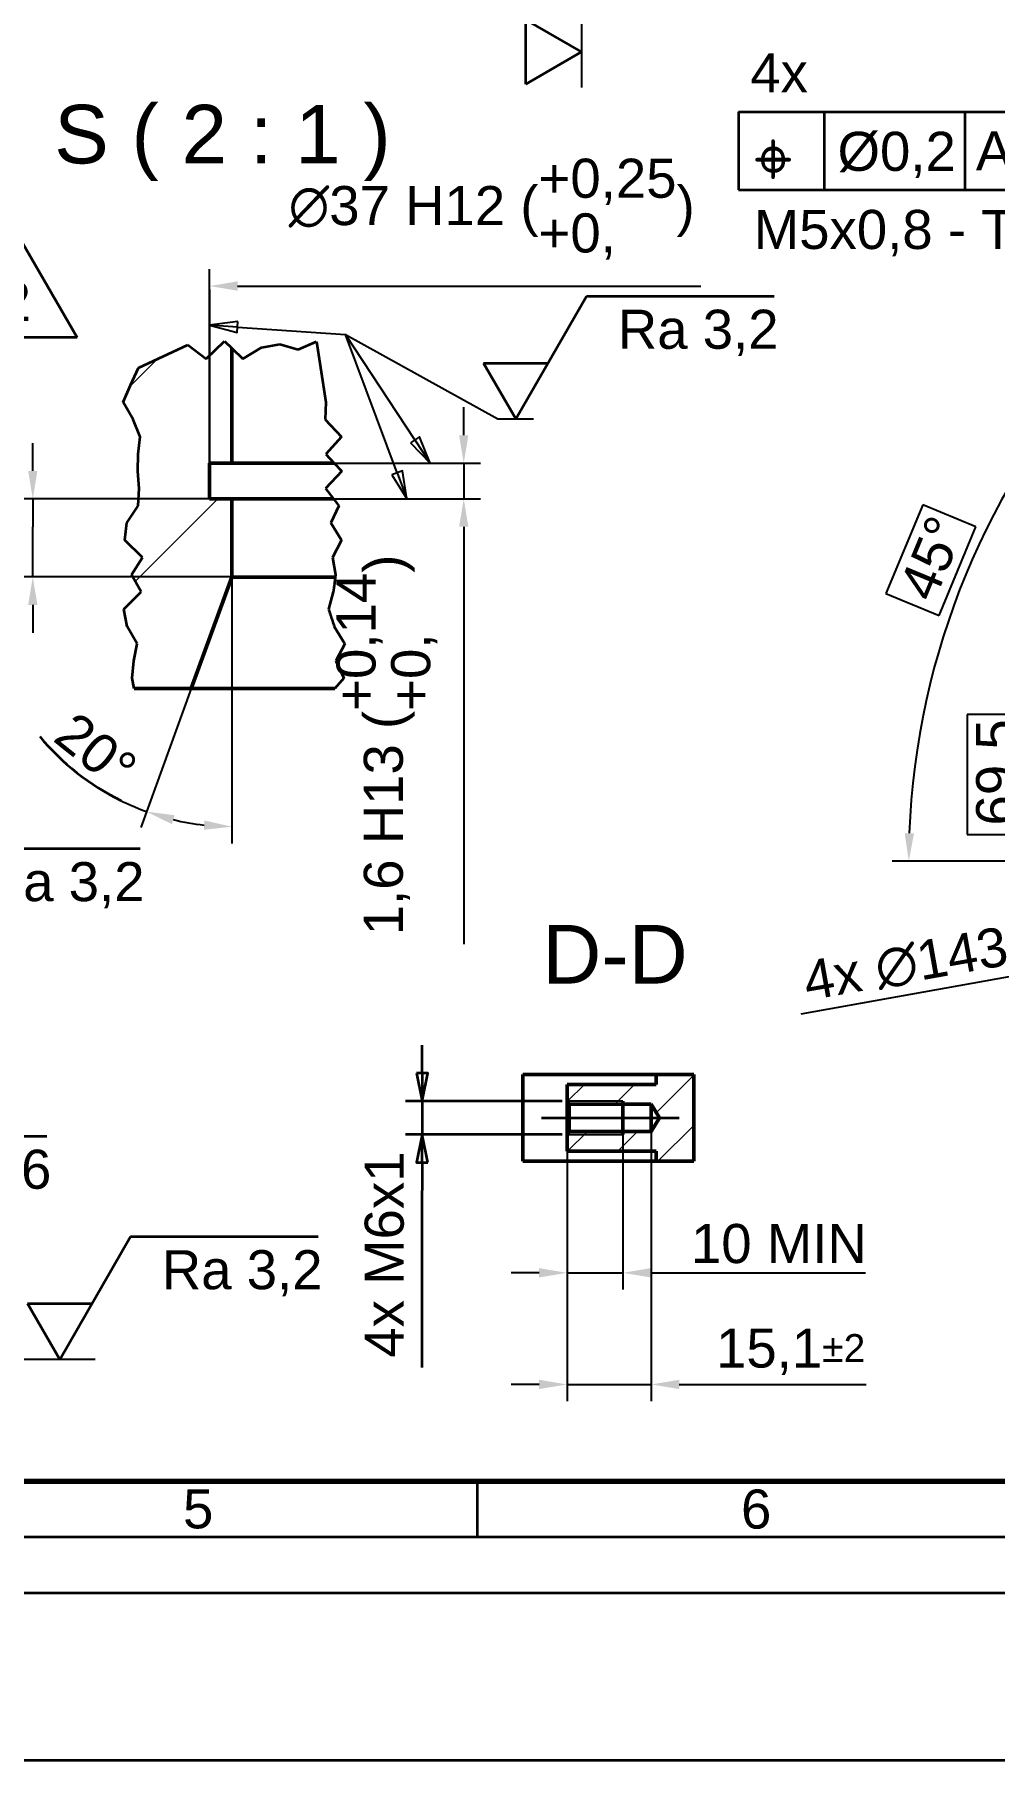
# Model space of a CAD drawing. Header units: millimetres. Extents: x -158 to 1219, y -30 to 870.
# Drawn here: x 414.7 to 586.7, y -30 to 279.3 of the extents above; entities that cross this region are included whole.
import ezdxf

# ---------------------------------------------------------------- set-up
doc = ezdxf.new("R2010")
doc.units = ezdxf.units.MM
doc.header["$LTSCALE"] = 2
for name, color, linetype, lineweight in [('Bemaßungen(DIN)', 7, 'Continuous', 35), ('Bruchlinien(DIN)', 7, 'Continuous', 35), ('Gewinde(DIN)', 7, 'Continuous', 25), ('Mittellinie(DIN)', 7, 'Continuous', 35), ('Rahmen_Feldeinteilung', 7, 'Continuous', 35), ('Rahmen_Formatbeschneidung', 7, 'Continuous', 35), ('Rahmen_Unbeschnitten', 7, 'Continuous', 35), ('Rahmen_Zeichnungsflächenbegrenzung', 7, 'Continuous', 70), ('Sichtbare Kanten(DIN)', 7, 'Continuous', 50), ('Sichtbare tangentiale Kanten(DIN)', 7, 'Continuous', 50), ('Symbole(DIN)', 7, 'Continuous', 35)]:
    doc.layers.add(name, color=color, linetype=linetype, lineweight=lineweight)
doc.layers.add('Schraffur', color=179, linetype='Continuous', lineweight=9, true_color=0x1e1e47)
doc.styles.add('Aktuell-BSI', font='arial.ttf')
doc.styles.add('HOBText5', font='arial.ttf')
doc.styles.add('Rahmen_Text_Feldbez', font='arial.ttf')
doc.styles.add('Textstil13', font='')
doc.styles.get('Textstil13').set_extended_font_data('AIGDT')
doc.dimstyles.new('Bemaßung', dxfattribs={"dimscale": 2, "dimtxt": 3.5, "dimasz": 2.5, "dimexe": 1.5, "dimexo": 0, "dimgap": 0.8, "dimtad": 1, "dimdec": 8, "dimrnd": 1e-08, "dimtxsty": 'Aktuell-BSI', "dimcen": 0.09, "dimdle": 10, "dimclrd": 7, "dimclre": 7, "dimclrt": 7, "dimadec": 6, "dimazin": 2, "dimtfac": 0.714286, "dimtdec": 8, "dimtmove": 0, "dimatfit": 3, "dimfxl": 1, "dimtolj": 1, "dimlwd": 25, "dimlwe": 25, "dimarcsym": 0})

# ---------------------------------------------------------------- blocks, each defined once
blk = doc.blocks.new('Ränder A2 quer')
at = {"layer": 'Rahmen_Feldeinteilung'}
for p, q in [((247, 10), (247, 5)), ((589, 5), (15, 5))]:
    blk.add_line(p, q, dxfattribs=at)
at = {"layer": 'Rahmen_Formatbeschneidung'}
blk.add_line((594, 0), (0, 0), dxfattribs=at)
at = {"layer": 'Rahmen_Unbeschnitten'}
blk.add_line((609.5, -15), (-15.5, -15), dxfattribs=at)
at = {"layer": 'Rahmen_Zeichnungsflächenbegrenzung'}
blk.add_line((584, 10), (20, 10), dxfattribs=at)
at = {"layer": 'Rahmen_Feldeinteilung', "color": 7, "char_height": 3.5, "attachment_point": 5, "style": 'Rahmen_Text_Feldbez'}
for s, insert in [('5', (222, 7.52)), ('6', (272, 7.5))]:
    blk.add_mtext(s, dxfattribs=dict(at, insert=insert))
at = {"layer": 'Rahmen_Feldeinteilung', "color": 7, "style": 'Rahmen_Text_Feldbez'}
blk.add_attdef('Blattgröße_001', (569.14, 5.74), '', height=3.5, dxfattribs=at)
blk = doc.blocks.new('*D85')
at = {"layer": 'Bemaßungen(DIN)', "color": 7, "linetype": 'Continuous', "lineweight": 25, "transparency": 16777216}
for p, q in [((732.86, 165.89), (592.02, 165.89)), ((595.02, 160.89), (595.02, 101.39)), ((593.42, 157.41), (581.81, 157.41)), ((581.81, 157.41), (581.81, 135.93)), ((593.42, 135.93), (593.42, 157.41)), ((581.81, 135.93), (593.42, 135.93)), ((732.86, 96.39), (592.02, 96.39))]:
    blk.add_line(p, q, dxfattribs=at)
at = {"layer": 'Bemaßungen(DIN)', "color": 7, "linetype": 'Continuous', "transparency": 16777216}
for points in [[(594.19, 160.89), (595.86, 160.89), (595.02, 165.89)], [(594.19, 101.39), (595.86, 101.39), (595.02, 96.39)]]:
    blk.add_solid(points, dxfattribs=at)
at = {"layer": 'Defpoints', "color": 0, "linetype": 'Continuous', "transparency": 16777216}
for p in [(732.86, 165.89), (595.02, 96.39), (732.86, 96.39)]:
    blk.add_point(p, dxfattribs=at)
at = {"layer": 'Bemaßungen(DIN)', "color": 7, "linetype": 'Continuous', "lineweight": 25, "transparency": 16777216, "insert": (583.41, 137.53), "char_height": 7, "attachment_point": 1, "rotation": 90, "style": 'Aktuell-BSI'}
blk.add_mtext('\\A1;69,5', dxfattribs=at)
blk = doc.blocks.new('Oberflächensymbol10')
at = {"layer": 'Symbole(DIN)', "color": 7, "linetype": 'Continuous', "lineweight": 25}
blk.add_line((256.37, 134.9), (256.37, 162.53), dxfattribs=at)
at = {"layer": 'Symbole(DIN)'}
for p, q in [((245.36, 144.43), (245.36, 161.23)), ((256.36, 138.08), (245.36, 144.43)), ((251.36, 135.19), (251.36, 140.96)), ((251.36, 135.19), (256.36, 138.08))]:
    blk.add_line(p, q, dxfattribs=at)
at = {"layer": 'Symbole(DIN)', "insert": (250.73, 147.23), "char_height": 3.5, "attachment_point": 7, "rotation": 90, "style": 'Aktuell-BSI'}
blk.add_mtext('Ra 3,2', dxfattribs=at)
blk = doc.blocks.new('*D139')
at = {"layer": 'Bemaßungen(DIN)', "color": 7, "linetype": 'Continuous', "lineweight": 25, "transparency": 16777216}
for p, q in [((510.1, 88.3), (510.1, 54.38)), ((520.1, 82.15), (520.1, 54.38)), ((505.1, 57.38), (500.1, 57.38)), ((510.1, 57.38), (520.1, 57.38)), ((525.1, 57.38), (563.57, 57.38))]:
    blk.add_line(p, q, dxfattribs=at)
at = {"layer": 'Bemaßungen(DIN)', "color": 7, "linetype": 'Continuous', "transparency": 16777216}
for points in [[(505.1, 58.22), (505.1, 56.55), (510.1, 57.38)], [(525.1, 58.22), (525.1, 56.55), (520.1, 57.38)]]:
    blk.add_solid(points, dxfattribs=at)
at = {"layer": 'Defpoints', "color": 0, "linetype": 'Continuous', "transparency": 16777216}
for p in [(510.1, 88.3), (520.1, 82.15), (520.1, 57.38)]:
    blk.add_point(p, dxfattribs=at)
at = {"layer": 'Bemaßungen(DIN)', "color": 7, "linetype": 'Continuous', "lineweight": 25, "transparency": 16777216, "insert": (532.31, 66.13), "char_height": 7, "attachment_point": 1, "style": 'Aktuell-BSI'}
blk.add_mtext('\\A1;10 MIN', dxfattribs=at)
blk = doc.blocks.new('*D140')
at = {"layer": 'Bemaßungen(DIN)', "color": 7, "linetype": 'Continuous', "lineweight": 25, "transparency": 16777216}
for p, q in [((525.2, 82.69), (525.2, 34.38)), ((510.1, 79.15), (510.1, 34.38)), ((505.1, 37.38), (500.1, 37.38)), ((510.1, 37.38), (525.2, 37.38)), ((530.2, 37.38), (563.72, 37.38))]:
    blk.add_line(p, q, dxfattribs=at)
at = {"layer": 'Bemaßungen(DIN)', "color": 7, "linetype": 'Continuous', "transparency": 16777216}
for points in [[(505.1, 38.22), (505.1, 36.55), (510.1, 37.38)], [(530.2, 38.22), (530.2, 36.55), (525.2, 37.38)]]:
    blk.add_solid(points, dxfattribs=at)
at = {"layer": 'Defpoints', "color": 0, "linetype": 'Continuous', "transparency": 16777216}
for p in [(525.2, 82.69), (510.1, 79.15), (525.2, 37.38)]:
    blk.add_point(p, dxfattribs=at)
at = {"layer": 'Bemaßungen(DIN)', "color": 7, "linetype": 'Continuous', "lineweight": 25, "transparency": 16777216, "insert": (536.8, 47.4), "char_height": 7, "attachment_point": 1, "style": 'Aktuell-BSI'}
blk.add_mtext('\\A1;15,1{\\H5;±2}', dxfattribs=at)
blk = doc.blocks.new('Bohrungsinfo2')
at = {"layer": 'Symbole(DIN)', "color": 7, "linetype": 'Continuous', "lineweight": 35}
for p, q in [((242.07, 46.58), (242.07, 49.08)), ((241.57, 46.58), (242.07, 44.08)), ((242.57, 46.58), (241.57, 46.58)), ((242.07, 46.58), (242.07, 44.08)), ((242.07, 44.08), (242.57, 46.58)), ((254.61, 44.08), (240.57, 44.08)), ((242.07, 44.08), (242.07, 41.08)), ((254.61, 41.08), (240.57, 41.08)), ((242.07, 41.08), (241.57, 38.58)), ((242.07, 38.58), (242.07, 41.08)), ((242.57, 38.58), (242.07, 41.08)), ((241.57, 38.58), (242.57, 38.58)), ((242.07, 38.58), (242.07, 36.08)), ((242.07, 20.22), (242.07, 36.08))]:
    blk.add_line(p, q, dxfattribs=at)
at = {"layer": 'Symbole(DIN)', "color": 7, "linetype": 'Continuous', "lineweight": 35, "flags": 128}
for points in [[(241.57, 46.58), (242.07, 44.08), (242.57, 46.58), (241.57, 46.58)], [(242.57, 38.58), (242.07, 41.08), (241.57, 38.58), (242.57, 38.58)]]:
    blk.add_lwpolyline(points, dxfattribs=at)
at = {"layer": 'Symbole(DIN)', "color": 7}
for points in [[(241.57, 46.58), (242.07, 44.08), (242.57, 46.58), (241.57, 46.58)], [(242.57, 38.58), (242.07, 41.08), (241.57, 38.58), (242.57, 38.58)]]:
    blk.add_solid(points, dxfattribs=at)
at = {"layer": 'Symbole(DIN)', "color": 7, "insert": (240.47, 21.09), "char_height": 3.5, "attachment_point": 7, "rotation": 90, "style": 'Aktuell-BSI'}
blk.add_mtext('4x M6x1', dxfattribs=at)
blk = doc.blocks.new('Revisionsbezeichnung1')
at = {"layer": 'Symbole(DIN)', "color": 7, "linetype": 'Continuous', "lineweight": 35}
for p, q in [((191.27, 122.23), (189.32, 123.79)), ((191.58, 122.62), (189.32, 123.79)), ((189.32, 123.79), (190.96, 121.84)), ((190.96, 121.84), (191.58, 122.62)), ((191.27, 122.23), (197.37, 117.36)), ((197.37, 117.36), (202.69, 117.36))]:
    blk.add_line(p, q, dxfattribs=at)
at = {"layer": 'Symbole(DIN)'}
for p, q in [((199.87, 112.48), (205.51, 122.25)), ((205.51, 122.25), (211.15, 112.48)), ((211.15, 112.48), (199.87, 112.48))]:
    blk.add_line(p, q, dxfattribs=at)
at = {"layer": 'Symbole(DIN)', "color": 7, "linetype": 'Continuous', "lineweight": 35, "flags": 128}
blk.add_lwpolyline([(191.58, 122.62), (189.32, 123.79), (190.96, 121.84), (191.58, 122.62)], dxfattribs=at)
at = {"layer": 'Symbole(DIN)', "color": 7}
blk.add_solid([(191.58, 122.62), (189.32, 123.79), (190.96, 121.84), (191.58, 122.62)], dxfattribs=at)
at = {"layer": 'Symbole(DIN)', "color": 7, "insert": (204.3, 113.98), "char_height": 3.5, "attachment_point": 7, "style": 'Aktuell-BSI'}
blk.add_mtext('2', dxfattribs=at)
blk = doc.blocks.new('*D158')
at = {"layer": 'Bemaßungen(DIN)', "color": 7, "linetype": 'Continuous', "lineweight": 25, "transparency": 16777216}
for p, q in [((414.36, 201.07), (414.36, 206.07)), ((450.05, 196.07), (411.36, 196.07)), ((414.36, 196.07), (414.36, 191.07)), ((414.36, 187.07), (414.36, 191.07)), ((414.36, 182.07), (414.36, 187.07)), ((450.05, 182.07), (411.36, 182.07)), ((414.36, 177.07), (414.36, 172.07))]:
    blk.add_line(p, q, dxfattribs=at)
at = {"layer": 'Bemaßungen(DIN)', "color": 7, "linetype": 'Continuous', "transparency": 16777216}
for points in [[(413.53, 201.07), (415.19, 201.07), (414.36, 196.07)], [(413.53, 177.07), (415.19, 177.07), (414.36, 182.07)]]:
    blk.add_solid(points, dxfattribs=at)
at = {"layer": 'Defpoints', "color": 0, "linetype": 'Continuous', "transparency": 16777216}
for p in [(414.36, 196.07), (450.05, 196.07), (450.05, 182.07)]:
    blk.add_point(p, dxfattribs=at)
at = {"layer": 'Bemaßungen(DIN)', "color": 7, "linetype": 'Continuous', "lineweight": 25, "transparency": 16777216, "insert": (404.35, 182.67), "char_height": 7, "attachment_point": 1, "rotation": 90, "style": 'Aktuell-BSI'}
blk.add_mtext('\\A1;3,5', dxfattribs=at)
blk = doc.blocks.new('*D159')
at = {"layer": 'Bemaßungen(DIN)', "color": 7, "linetype": 'Continuous', "lineweight": 25, "transparency": 16777216}
for p, q in [((450.05, 182.05), (450.05, 134.32)), ((442.77, 162.07), (433.72, 137.2))]:
    blk.add_line(p, q, dxfattribs=at)
for start, end in [(242.2473, 250), (256.4064, 263.5936)]:
    blk.add_arc((450.05, 182.07), 44.74, start, end, dxfattribs=at)
at = {"layer": 'Bemaßungen(DIN)', "color": 7, "linetype": 'Continuous', "transparency": 16777216}
for points in [[(439.29, 137.78), (439.77, 139.38), (434.74, 140.02)], [(445.1, 138.44), (445.01, 136.77), (450.05, 137.32)]]:
    blk.add_solid(points, dxfattribs=at)
at = {"layer": 'Defpoints', "color": 0, "linetype": 'Continuous', "transparency": 16777216}
for p in [(450.05, 182.07), (450.05, 182.05), (442.77, 162.07), (444.85, 137.63)]:
    blk.add_point(p, dxfattribs=at)
at = {"layer": 'Bemaßungen(DIN)', "color": 7, "linetype": 'Continuous', "lineweight": 25, "transparency": 16777216, "insert": (422.12, 158.32), "char_height": 7, "attachment_point": 1, "rotation": 321.2617, "style": 'Aktuell-BSI'}
blk.add_mtext('\\A1;20°', dxfattribs=at)
blk = doc.blocks.new('*D160')
at = {"layer": 'Bemaßungen(DIN)', "color": 7, "linetype": 'Continuous', "lineweight": 25, "transparency": 16777216}
for p, q in [((446.05, 202.47), (446.05, 237.2)), ((451.05, 234.2), (534.08, 234.2))]:
    blk.add_line(p, q, dxfattribs=at)
at = {"layer": 'Bemaßungen(DIN)', "color": 7, "linetype": 'Continuous', "transparency": 16777216}
blk.add_solid([(451.05, 235.04), (451.05, 233.37), (446.05, 234.2)], dxfattribs=at)
at = {"layer": 'Defpoints', "color": 0, "linetype": 'Continuous', "transparency": 16777216}
for p in [(594.05, 234.2), (446.05, 202.47), (594.05, 202.47)]:
    blk.add_point(p, dxfattribs=at)
at = {"layer": 'Bemaßungen(DIN)', "color": 7, "linetype": 'Continuous', "lineweight": 25, "transparency": 16777216, "insert": (460.23, 257.02), "char_height": 7, "attachment_point": 1, "style": 'Aktuell-BSI'}
blk.add_mtext('\\A1;{\\fAIGDT|b0|i0;\\H7.0000;\\ln}\\fArial|b0|i0;\\H7.0000;37 H12 (\\S+0,25^ +0,;)', dxfattribs=at)
blk = doc.blocks.new('*D161')
at = {"layer": 'Bemaßungen(DIN)', "color": 7, "linetype": 'Continuous', "lineweight": 25, "transparency": 16777216}
for p, q in [((491.59, 207.47), (491.59, 212.47)), ((446.05, 202.47), (494.59, 202.47)), ((491.59, 202.47), (491.59, 196.07)), ((446.05, 196.07), (494.59, 196.07)), ((491.59, 191.07), (491.59, 116.26))]:
    blk.add_line(p, q, dxfattribs=at)
at = {"layer": 'Bemaßungen(DIN)', "color": 7, "linetype": 'Continuous', "transparency": 16777216}
for points in [[(490.76, 207.47), (492.43, 207.47), (491.59, 202.47)], [(490.76, 191.07), (492.43, 191.07), (491.59, 196.07)]]:
    blk.add_solid(points, dxfattribs=at)
at = {"layer": 'Defpoints', "color": 0, "linetype": 'Continuous', "transparency": 16777216}
for p in [(446.05, 202.47), (491.59, 202.47), (446.05, 196.07)]:
    blk.add_point(p, dxfattribs=at)
at = {"layer": 'Bemaßungen(DIN)', "color": 7, "linetype": 'Continuous', "lineweight": 25, "transparency": 16777216, "insert": (468.78, 117.86), "char_height": 7, "attachment_point": 1, "rotation": 90, "style": 'Aktuell-BSI'}
blk.add_mtext('\\A1;1,6 H13 (\\S+0,14^ +0,;)', dxfattribs=at)
blk = doc.blocks.new('*D170')
at = {"layer": 'Bemaßungen(DIN)', "color": 7, "linetype": 'Continuous', "lineweight": 25, "transparency": 16777216}
for p, q in [((300.1, 141.4), (300.1, 38.86)), ((305.1, 41.86), (403.24, 41.86))]:
    blk.add_line(p, q, dxfattribs=at)
at = {"layer": 'Bemaßungen(DIN)', "color": 7, "linetype": 'Continuous', "transparency": 16777216}
blk.add_solid([(305.1, 42.69), (305.1, 41.02), (300.1, 41.86)], dxfattribs=at)
at = {"layer": 'Defpoints', "color": 0, "linetype": 'Continuous', "transparency": 16777216}
for p in [(300.1, 141.4), (836.1, 141.4), (836.1, 41.86)]:
    blk.add_point(p, dxfattribs=at)
at = {"layer": 'Bemaßungen(DIN)', "color": 7, "linetype": 'Continuous', "lineweight": 25, "transparency": 16777216, "insert": (337.16, 58.04), "char_height": 7, "attachment_point": 1, "style": 'Aktuell-BSI'}
blk.add_mtext('\\A1;\\fArial|b0|i0;\\H7.0000;2x {\\fAIGDT|b0|i0;\\H7.0000;\\ln}\\fArial|b0|i0;\\H7.0000;134{\\H5;\\S+0^ -0,2;}\\fArial|b0|i0;\\H7.0000; CT', dxfattribs=at)
blk = doc.blocks.new('*D171')
at = {"layer": 'Bemaßungen(DIN)', "color": 7, "linetype": 'Continuous', "lineweight": 25, "transparency": 16777216}
for p, q in [((304.1, 125.4), (304.1, 56.86)), ((309.1, 59.86), (354.92, 59.86))]:
    blk.add_line(p, q, dxfattribs=at)
at = {"layer": 'Bemaßungen(DIN)', "color": 7, "linetype": 'Continuous', "transparency": 16777216}
blk.add_solid([(309.1, 60.69), (309.1, 59.02), (304.1, 59.86)], dxfattribs=at)
at = {"layer": 'Defpoints', "color": 0, "linetype": 'Continuous', "transparency": 16777216}
for p in [(304.1, 125.4), (832.1, 125.4), (832.1, 59.86)]:
    blk.add_point(p, dxfattribs=at)
at = {"layer": 'Bemaßungen(DIN)', "color": 7, "linetype": 'Continuous', "lineweight": 25, "transparency": 16777216, "insert": (317.18, 71.99), "char_height": 7, "attachment_point": 1, "style": 'Aktuell-BSI'}
blk.add_mtext('\\A1;{\\fAIGDT|b0|i0;\\H7.0000;\\ln}\\fArial|b0|i0;\\H7.0000;132{\\H5;±0,1}', dxfattribs=at)
blk = doc.blocks.new('*D172')
at = {"layer": 'Bemaßungen(DIN)', "color": 7, "linetype": 'Continuous', "lineweight": 25, "transparency": 16777216}
for p, q in [((645.37, 191.33), (608.54, 228.16)), ((573.85, 195.01), (567.26, 179.11)), ((583.39, 191.06), (573.85, 195.01)), ((576.8, 175.16), (583.39, 191.06)), ((567.26, 179.11), (576.8, 175.16)), ((705.54, 131.14), (568.35, 131.14))]:
    blk.add_line(p, q, dxfattribs=at)
blk.add_arc((705.56, 131.14), 134.21, 137.1347, 177.8653, dxfattribs=at)
at = {"layer": 'Bemaßungen(DIN)', "color": 7, "linetype": 'Continuous', "transparency": 16777216}
for points in [[(606.59, 223.02), (607.79, 221.86), (610.66, 226.04)], [(572.28, 136.12), (570.61, 136.15), (571.35, 131.14)]]:
    blk.add_solid(points, dxfattribs=at)
at = {"layer": 'Defpoints', "color": 0, "linetype": 'Continuous', "transparency": 16777216}
for p in [(589.33, 198.24), (645.37, 191.33), (705.54, 131.14), (705.56, 131.14)]:
    blk.add_point(p, dxfattribs=at)
at = {"layer": 'Bemaßungen(DIN)', "color": 7, "linetype": 'Continuous', "lineweight": 25, "transparency": 16777216, "insert": (569.35, 179.97), "char_height": 7, "attachment_point": 1, "rotation": 67.5, "style": 'Aktuell-BSI'}
blk.add_mtext('\\A1;45°', dxfattribs=at)
blk = doc.blocks.new('&Symbol für Form- und Lagetoleranzen16')
at = {"layer": 'Symbole(DIN)'}
for p, q in [((270.4, 132.71), (301.22, 132.71)), ((270.4, 132.71), (270.4, 125.71)), ((278.09, 132.71), (278.09, 125.71)), ((290.69, 132.71), (290.69, 125.71)), ((295.96, 132.71), (295.96, 125.71)), ((301.22, 132.71), (301.22, 125.71)), ((270.4, 125.71), (301.22, 125.71))]:
    blk.add_line(p, q, dxfattribs=at)
at = {"layer": 'Symbole(DIN)', "color": 7, "linetype": 'Continuous', "lineweight": 25}
for p, q in [((305, 129.21), (301.83, 129.21)), ((323.72, 96.38), (305, 129.21)), ((324, 96.54), (323.43, 96.22)), ((323.43, 96.22), (324.95, 94.21)), ((323.72, 96.38), (324.95, 94.21)), ((324.95, 94.21), (324, 96.54))]:
    blk.add_line(p, q, dxfattribs=at)
at = {"layer": 'Symbole(DIN)', "color": 7, "linetype": 'Continuous', "lineweight": 25, "flags": 128}
blk.add_lwpolyline([(323.43, 96.22), (324.95, 94.21), (324, 96.54), (323.43, 96.22)], dxfattribs=at)
at = {"layer": 'Symbole(DIN)', "color": 7}
blk.add_solid([(323.43, 96.22), (324.95, 94.21), (324, 96.54), (323.43, 96.22)], dxfattribs=at)
at = {"layer": 'Symbole(DIN)', "char_height": 3.5, "attachment_point": 7}
for s, insert, style in [('4x', (271.47, 134.46), 'Aktuell-BSI'), ('j', (271.7, 126.69), 'Textstil13'), ('Ø0,2', (279.29, 126.77), 'Aktuell-BSI'), ('A', (291.68, 127.46), 'Aktuell-BSI'), ('B', (297.34, 127.46), 'Aktuell-BSI'), ('M5x0,8 - Thru', (271.78, 119.77), 'Aktuell-BSI')]:
    blk.add_mtext(s, dxfattribs=dict(at, insert=insert, style=style))
blk = doc.blocks.new('*D177')
at = {"layer": 'Bemaßungen(DIN)', "color": 7, "linetype": 'Continuous', "lineweight": 25, "transparency": 16777216}
for p, q in [((771.03, 142.81), (640.1, 119.47)), ((635.17, 118.59), (551.97, 103.76))]:
    blk.add_line(p, q, dxfattribs=at)
blk.add_arc((705.56, 131.14), 71.5, 187.7034, 335.38, dxfattribs=at)
at = {"layer": 'Bemaßungen(DIN)', "color": 7, "linetype": 'Continuous', "transparency": 16777216}
for points in [[(770.89, 143.63), (771.18, 141.99), (775.95, 143.69)], [(639.95, 120.29), (640.24, 118.65), (635.17, 118.59)]]:
    blk.add_solid(points, dxfattribs=at)
at = {"layer": 'Defpoints', "color": 0, "linetype": 'Continuous', "transparency": 16777216}
for p in [(775.95, 143.69), (635.17, 118.59)]:
    blk.add_point(p, dxfattribs=at)
at = {"layer": 'Bemaßungen(DIN)', "color": 7, "linetype": 'Continuous', "lineweight": 25, "transparency": 16777216, "insert": (551.94, 113.04), "char_height": 7, "attachment_point": 1, "rotation": 10.1074, "style": 'Aktuell-BSI'}
blk.add_mtext('\\A1;\\fArial|b0|i0;\\H7.0000;4x ∅143', dxfattribs=at)
blk = doc.blocks.new('Oberflächensymbol16')
at = {"layer": 'Symbole(DIN)'}
for p, q in [((209.59, 20.94), (215.94, 31.94)), ((215.94, 31.94), (232.74, 31.94)), ((206.7, 25.94), (209.59, 20.94)), ((206.7, 25.94), (212.48, 25.94))]:
    blk.add_line(p, q, dxfattribs=at)
at = {"layer": 'Symbole(DIN)', "color": 7, "linetype": 'Continuous', "lineweight": 25}
blk.add_line((212.76, 20.93), (202.68, 20.93), dxfattribs=at)
at = {"layer": 'Symbole(DIN)', "insert": (218.74, 26.57), "char_height": 3.5, "attachment_point": 7, "style": 'Aktuell-BSI'}
blk.add_mtext('Ra 3,2', dxfattribs=at)
blk = doc.blocks.new('Oberflächensymbol18')
at = {"layer": 'Symbole(DIN)'}
for p, q in [((193.64, 55.71), (199.99, 66.71)), ((199.99, 66.71), (216.79, 66.71)), ((190.75, 60.71), (193.64, 55.71)), ((190.75, 60.71), (196.53, 60.71))]:
    blk.add_line(p, q, dxfattribs=at)
at = {"layer": 'Symbole(DIN)', "color": 7, "linetype": 'Continuous', "lineweight": 25}
blk.add_line((196.82, 55.7), (187.27, 55.7), dxfattribs=at)
at = {"layer": 'Symbole(DIN)', "insert": (202.79, 61.34), "char_height": 3.5, "attachment_point": 7, "style": 'Aktuell-BSI'}
blk.add_mtext('Ra 3,2', dxfattribs=at)
blk = doc.blocks.new('Oberflächensymbol19')
at = {"layer": 'Symbole(DIN)'}
for p, q in [((185.29, 29.94), (191.64, 40.94)), ((191.64, 40.94), (208.44, 40.94)), ((182.4, 34.94), (185.29, 29.94)), ((182.4, 34.94), (188.18, 34.94))]:
    blk.add_line(p, q, dxfattribs=at)
at = {"layer": 'Symbole(DIN)', "color": 7, "linetype": 'Continuous', "lineweight": 25}
blk.add_line((188.46, 29.93), (178.72, 29.93), dxfattribs=at)
at = {"layer": 'Symbole(DIN)', "insert": (194.44, 35.57), "char_height": 3.5, "attachment_point": 7, "style": 'Aktuell-BSI'}
blk.add_mtext('Ra 1,6', dxfattribs=at)
blk = doc.blocks.new('Oberflächensymbol21')
at = {"layer": 'Symbole(DIN)', "color": 7, "linetype": 'Continuous', "lineweight": 25}
for p, q in [((223.02, 116.78), (223.02, 101.23)), ((225.55, 113.93), (223.02, 113.6)), ((225.52, 113.43), (223.02, 113.6)), ((223.02, 113.6), (225.48, 112.93)), ((225.48, 112.93), (225.55, 113.93)), ((225.52, 113.43), (235.19, 112.75)), ((241.42, 103.32), (235.19, 112.75)), ((235.19, 112.75), (248.86, 105.19)), ((239.83, 100.37), (235.19, 112.75)), ((235.19, 112.75), (248.86, 105.19)), ((235.19, 112.75), (248.86, 105.19)), ((248.86, 105.19), (252.04, 105.19)), ((241.84, 103.59), (241.01, 103.04)), ((241.01, 103.04), (242.8, 101.23)), ((241.42, 103.32), (242.8, 101.23)), ((242.8, 101.23), (241.84, 103.59)), ((240.3, 100.55), (239.36, 100.2)), ((240.71, 98.03), (240.3, 100.55)), ((239.36, 100.2), (240.71, 98.03)), ((239.83, 100.37), (240.71, 98.03))]:
    blk.add_line(p, q, dxfattribs=at)
at = {"layer": 'Symbole(DIN)'}
for p, q in [((250.45, 105.2), (256.8, 116.2)), ((256.8, 116.2), (273.6, 116.2)), ((247.56, 110.2), (250.45, 105.2)), ((247.56, 110.2), (253.34, 110.2))]:
    blk.add_line(p, q, dxfattribs=at)
at = {"layer": 'Symbole(DIN)', "color": 7, "linetype": 'Continuous', "lineweight": 25, "flags": 128}
for points in [[(225.55, 113.93), (223.02, 113.6), (225.48, 112.93), (225.55, 113.93)], [(241.01, 103.04), (242.8, 101.23), (241.84, 103.59), (241.01, 103.04)], [(239.36, 100.2), (240.71, 98.03), (240.3, 100.55), (239.36, 100.2)]]:
    blk.add_lwpolyline(points, dxfattribs=at)
at = {"layer": 'Symbole(DIN)', "color": 7}
for points in [[(225.55, 113.93), (223.02, 113.6), (225.48, 112.93), (225.55, 113.93)], [(241.01, 103.04), (242.8, 101.23), (241.84, 103.59), (241.01, 103.04)], [(239.36, 100.2), (240.71, 98.03), (240.3, 100.55), (239.36, 100.2)]]:
    blk.add_solid(points, dxfattribs=at)
at = {"layer": 'Symbole(DIN)', "insert": (259.6, 110.83), "char_height": 3.5, "attachment_point": 7, "style": 'Aktuell-BSI'}
blk.add_mtext('Ra 3,2', dxfattribs=at)

msp = doc.modelspace()

# ---------------------------------------------------------------- hatches: boundary and pattern name
at = {"layer": 'Schraffur'}
h = msp.add_hatch(dxfattribs=at)
h.set_pattern_fill('ANSI31', color=256, scale=203.2, style=0)
h.set_pattern_definition([(45, (0, 0), (-17.9605, 17.9605), [])])
h.paths.add_polyline_path([(432.52798147, 162.06511463), (432.18019131, 163.94065706), (432.46651035, 167.02993806), (433.07970385, 170.11921906), (431.25238943, 173.20850006), (430.65190404, 176.29778106), (433.78340112, 179.38706207), (432.05963011, 182.47634307), (434.03579506, 185.56562407), (430.84186252, 188.65490507), (431.22807828, 191.74418607), (433.2414835, 194.83346707), (433.43044743, 197.92274807), (433.15959912, 201.01202908), (433.22590226, 204.10131008), (433.57819292, 207.19059108), (432.34208146, 210.27987208), (430.5748819, 213.36915308), (431.86934011, 216.45843408), (433.28844822, 219.54771508), (442.15163537, 223.67436389), (445.44338512, 221.1834656), (448.73513488, 224.35098739), (450.04608834, 223.07265273), (450.04608834, 202.46511463), (446.04608834, 202.46511463), (446.04608834, 196.06511463), (450.04608834, 196.06511463), (450.04608834, 182.06511463), (442.76668365, 162.06511463)])
h = msp.add_hatch(dxfattribs=at)
h.set_pattern_fill('ANSI31', color=256, scale=50.8, style=0)
h.set_pattern_definition([(45, (0, 0), (-4.49013, 4.49013), [])])
h.paths.add_polyline_path([(532.84913504, 92.94423434), (532.84913504, 84.90299112), (532.79951733, 84.90299112), (532.79951733, 77.38321182), (526.09951733, 77.38321182), (526.09951733, 79.15299112), (510.09951733, 79.15299112), (510.09951733, 82.00299112), (510.49875505, 82.69449112), (525.19951733, 82.69449112), (526.67673317, 85.15299112), (525.19951733, 87.61149112), (510.49875505, 87.61149112), (510.09951733, 88.30299112), (510.09951733, 91.15299112), (526.09951733, 91.15299112), (526.09951733, 92.94423434)])

# ---------------------------------------------------------------- linework, layer by layer
at = {"layer": 'Bemaßungen(DIN)'}
msp.add_arc((450.04608834, 182.06511463), 44.74103716, 219.6672853341, 243.5936178031, dxfattribs=at)
at = {"layer": 'Bruchlinien(DIN)'}
for p, q in [((433.28844822, 219.54771508), (442.15163537, 223.67436389)), ((442.15163537, 223.67436389), (445.44338512, 221.1834656)), ((445.44338512, 221.1834656), (448.73513488, 224.35098739)), ((448.73513488, 224.35098739), (450.04608834, 223.07265273)), ((450.04608834, 223.07265273), (452.02688463, 221.1411421)), ((452.02688463, 221.1411421), (455.31863439, 223.18626231)), ((455.31863439, 223.18626231), (458.61038414, 223.77017192)), ((458.61038414, 223.77017192), (461.9021339, 222.82457871)), ((461.9021339, 222.82457871), (465.19388365, 224.23738802)), ((465.19388365, 224.23738802), (466.8880041, 213.36915308)), ((431.86934011, 216.45843408), (433.28844822, 219.54771508)), ((430.5748819, 213.36915308), (431.86934011, 216.45843408)), ((432.34208146, 210.27987208), (430.5748819, 213.36915308)), ((466.8880041, 213.36915308), (466.76666937, 210.27987208)), ((433.57819292, 207.19059108), (432.34208146, 210.27987208)), ((466.76666937, 210.27987208), (469.71218616, 207.19059108)), ((433.22590226, 204.10131008), (433.57819292, 207.19059108)), ((469.71218616, 207.19059108), (466.85849921, 204.10131008)), ((433.15959912, 201.01202908), (433.22590226, 204.10131008)), ((466.85849921, 204.10131008), (468.3850156, 202.46511463)), ((468.3850156, 202.46511463), (469.7406965, 201.01202908)), ((433.43044743, 197.92274807), (433.15959912, 201.01202908)), ((469.7406965, 201.01202908), (466.82899431, 197.92274807)), ((433.2414835, 194.83346707), (433.43044743, 197.92274807)), ((466.82899431, 197.92274807), (468.26733934, 196.06511463)), ((468.26733934, 196.06511463), (469.22099043, 194.83346707)), ((431.22807828, 191.74418607), (433.2414835, 194.83346707)), ((469.22099043, 194.83346707), (467.75989033, 191.74418607)), ((430.84186252, 188.65490507), (431.22807828, 191.74418607)), ((467.75989033, 191.74418607), (469.67140973, 188.65490507)), ((434.03579506, 185.56562407), (430.84186252, 188.65490507)), ((432.05963011, 182.47634307), (434.03579506, 185.56562407)), ((469.67140973, 188.65490507), (468.09129551, 185.56562407)), ((468.09129551, 185.56562407), (468.61895796, 182.47634307)), ((433.78340112, 179.38706207), (432.05963011, 182.47634307)), ((468.61895796, 182.47634307), (468.56476683, 182.06511463)), ((430.65190404, 176.29778106), (433.78340112, 179.38706207)), ((468.21185671, 179.38706207), (467.3616295, 176.29778106)), ((431.25238943, 173.20850006), (430.65190404, 176.29778106)), ((433.07970385, 170.11921906), (431.25238943, 173.20850006)), ((468.39507437, 173.20850006), (470.27532079, 170.11921906)), ((432.46651035, 167.02993806), (433.07970385, 170.11921906)), ((470.27532079, 170.11921906), (468.68559261, 167.02993806)), ((432.18019131, 163.94065706), (432.46651035, 167.02993806)), ((468.68559261, 167.02993806), (470.07972654, 163.94065706)), ((432.52798147, 162.06511463), (432.18019131, 163.94065706)), ((470.07972654, 163.94065706), (468.4950137, 162.06511463))]:
    msp.add_line(p, q, dxfattribs=at)
for points, weights in [([(468.56476683, 182.06511463), (468.39024812, 180.74078227), (468.21185671, 179.38706207)], [1, 1.00004487267, 1]), ([(467.3616295, 176.29778106), (467.8646465, 174.79411027), (468.39507437, 173.20850006)], [1, 1.0000095975, 1])]:
    msp.add_rational_spline(points, weights, degree=2, dxfattribs=at)
at = {"layer": 'Gewinde(DIN)'}
for p, q in [((520.09951733, 88.15299112), (510.18611988, 88.15299112)), ((510.18611988, 82.15299112), (520.09951733, 82.15299112))]:
    msp.add_line(p, q, dxfattribs=at)
at = {"layer": 'Mittellinie(DIN)', "linetype": 'Continuous'}
msp.add_line((505.49875505, 85.15299112), (530.19951733, 85.15299112), dxfattribs=at)
at = {"layer": 'Sichtbare Kanten(DIN)'}
for p, q in [((450.04608834, 202.46511463), (450.04608834, 223.07265273)), ((446.04608834, 196.06511463), (446.04608834, 202.46511463)), ((446.04608834, 202.46511463), (450.04608834, 202.46511463)), ((450.04608834, 202.46511463), (468.3850156, 202.46511463)), ((450.04608834, 196.06511463), (446.04608834, 196.06511463)), ((450.04608834, 196.06511463), (468.26733934, 196.06511463)), ((450.04608834, 182.06511463), (450.04608834, 196.06511463)), ((442.76668365, 162.06511463), (450.04608834, 182.06511463)), ((450.04608834, 182.06511463), (468.56476683, 182.06511463)), ((432.52798147, 162.06511463), (442.76668365, 162.06511463)), ((442.76668365, 162.06511463), (468.4950137, 162.06511463)), ((502.17068802, 92.94423434), (526.09951733, 92.94423434)), ((526.09951733, 92.94423434), (532.84913504, 92.94423434)), ((526.09951733, 92.94423434), (526.09951733, 91.15299112)), ((526.09951733, 91.15299112), (510.09951733, 91.15299112)), ((510.09951733, 91.15299112), (510.09951733, 88.30299112)), ((510.09951733, 88.30299112), (510.49875505, 87.61149112)), ((510.09951733, 82.00299112), (510.09951733, 88.30299112)), ((510.49875505, 87.61149112), (525.19951733, 87.61149112)), ((510.49875505, 87.61149112), (510.49875505, 82.69449112)), ((520.09951733, 88.15299112), (520.09951733, 82.15299112)), ((525.19951733, 87.61149112), (526.67673317, 85.15299112)), ((525.19951733, 87.61149112), (525.19951733, 82.69449112)), ((526.67673317, 85.15299112), (525.19951733, 82.69449112)), ((532.79951733, 84.90299112), (532.84913504, 84.90299112)), ((532.79951733, 77.38321182), (532.79951733, 84.90299112)), ((510.49875505, 82.69449112), (510.09951733, 82.00299112)), ((510.09951733, 82.00299112), (510.09951733, 79.15299112)), ((525.19951733, 82.69449112), (510.49875505, 82.69449112)), ((526.09951733, 77.38321182), (502.17068802, 77.38321182)), ((510.09951733, 79.15299112), (526.09951733, 79.15299112)), ((526.09951733, 79.15299112), (526.09951733, 77.38321182)), ((526.09951733, 77.38321182), (532.79951733, 77.38321182))]:
    msp.add_line(p, q, dxfattribs=at)
at = {"layer": 'Sichtbare tangentiale Kanten(DIN)'}
for p, q in [((502.17068802, 77.38321182), (502.17068802, 92.94423434)), ((532.84913504, 92.94423434), (532.84913504, 84.90299112))]:
    msp.add_line(p, q, dxfattribs=at)

# ---------------------------------------------------------------- block references
at = {"xscale": 2, "yscale": 2, "zscale": 2}
msp.add_blockref('Ränder A2 quer', (0, 0), dxfattribs=at)
at = {"layer": 'Symbole(DIN)', "xscale": 2, "yscale": 2, "zscale": 2}
for name in ['Oberflächensymbol10', '&Symbol für Form- und Lagetoleranzen16', 'Revisionsbezeichnung1', 'Oberflächensymbol21', 'Oberflächensymbol18', 'Bohrungsinfo2', 'Oberflächensymbol19', 'Oberflächensymbol16']:
    msp.add_blockref(name, (0, 0), dxfattribs=at)

# ---------------------------------------------------------------- texts
at = {"layer": 'Symbole(DIN)', "color": 7, "attachment_point": 7, "style": 'HOBText5'}
for s, insert, char_height in [('S ( 2 : 1 )', (418.19389261, 253.01065207), 10.4999995232), ('D-D', (505.65734938, 109.21748092), 10.499999523)]:
    msp.add_mtext(s, dxfattribs=dict(at, insert=insert, char_height=char_height))

# ---------------------------------------------------------------- dimensions: what is measured, and where the dimension line sits
at = {"layer": 'Bemaßungen(DIN)', "color": 7, "linetype": 'Continuous', "lineweight": 25}
dim = msp.add_linear_dim(base=(594.0460883386, 234.202267796), p1=(446.0460883386, 202.4651146322), p2=(594.0460883386, 202.4651146322), text='{\\fAIGDT|b0|i0;\\H7.0000;\\ln}\\fArial|b0|i0;\\H7.0000;<> H12 (\\S+0,25^ +0,;)', dimstyle='Bemaßung', override={"dimdec": 8, "dimlfac": 0.25, "dimse2": 1, "dimsd2": 1, "dimtp": 0.25, "dimtm": 0, "dimtdec": 8, "dimtofl": 0, "dimatfit": 1}, dxfattribs=at)
dim.commit()
dim.dimension.update_dxf_attribs({"geometry": '*D160', "text_midpoint": (496.3548696484, 234.202267796), "dimtype": 160})
for base, center, p1, p2, override, picture, middle in [((589.3343581365, 198.2428008245), (705.5640467595, 131.13755881), (645.371582011, 191.3300235586), (705.5440467595, 131.13755881), {"dimgap": -0.8, "dimadec": 8, "dimtol": 0, "dimlim": 0, "dimtp": 0, "dimtm": 0, "dimtdec": 8}, '*D172', (581.569727517, 182.4976874975)), ((444.8519709534, 137.6266003567), (450.0460883386, 182.0651146322), (442.7666836533, 162.0651146322), (450.0460883386, 182.0451146322), {"dimgap": 0.8, "dimadec": 8, "dimtol": 0, "dimlim": 0, "dimtp": 0, "dimtm": 0, "dimtdec": 8}, '*D159', (422.048738683, 147.1665642514))]:
    dim = msp.add_angular_dim_3p(base=base, center=center, p1=p1, p2=p2, dimstyle='Bemaßung', override=override, dxfattribs=at)
    dim.commit()
    dim.dimension.update_dxf_attribs({"geometry": picture, "text_midpoint": middle, "dimtype": 165})
for base, p1, p2, angle, text, override, picture, middle in [((491.59420852, 202.46511463), (446.04608834, 196.06511463), (446.04608834, 202.46511463), 90, '<> H13 (\\S+0,14^ +0,;)', {"dimdec": 8, "dimlfac": 0.25, "dimtp": 0.14, "dimtm": 0, "dimtdec": 8, "dimtofl": 1, "dimatfit": 1}, '*D161', (491.59420852, 150.9883068)), ((836.0982134061, 41.8582707561), (300.0982134061, 141.4018132594), (836.0982134061, 141.4018132594), 180, '\\fArial|b0|i0;\\H7.0000;2x {\\fAIGDT|b0|i0;\\H7.0000;\\ln}\\fArial|b0|i0;\\H7.0000;<>\\fArial|b0|i0;\\H7.0000; CT', {"dimgap": 0.8, "dimdec": 8, "dimlfac": 0.25, "dimse2": 1, "dimsd2": 1, "dimtol": 1, "dimlim": 0, "dimtp": 0, "dimtm": 0.2, "dimtdec": 8, "dimtofl": 0, "dimatfit": 1}, '*D170', (369.4015094917, 41.8582707561)), ((832.0982134061, 59.8582707561), (304.0982134061, 125.4018132594), (832.0982134061, 125.4018132594), 180, '{\\fAIGDT|b0|i0;\\H7.0000;\\ln}\\fArial|b0|i0;\\H7.0000;<>', {"dimgap": 0.8, "dimdec": 8, "dimlfac": 0.25, "dimse2": 1, "dimsd2": 1, "dimtol": 1, "dimlim": 0, "dimtp": 0.1, "dimtm": 0.1, "dimtdec": 8, "dimtofl": 0, "dimatfit": 1}, '*D171', (335.2495137862, 59.8582707561)), ((520.0995173347, 57.3832121769), (510.0995173347, 88.3029911181), (520.0995173347, 82.1529911181), 180, '<> MIN', {"dimdec": 8, "dimtp": 0, "dimtm": 0, "dimtdec": 8, "dimtofl": 1, "dimatfit": 1}, '*D139', (547.1398645575, 57.3832121769))]:
    dim = msp.add_linear_dim(base=base, p1=p1, p2=p2, angle=angle, text=text, dimstyle='Bemaßung', override=override, dxfattribs=at)
    dim.commit()
    dim.dimension.update_dxf_attribs({"geometry": picture, "text_midpoint": middle, "dimtype": 160})
for base, p1, p2, angle, override, picture, middle in [((414.36000316, 196.06511463), (450.04608834, 182.06511463), (450.04608834, 196.06511463), 90, {"dimgap": 0.8, "dimdec": 8, "dimlfac": 0.25, "dimtol": 0, "dimlim": 0, "dimtp": 0, "dimtm": 0, "dimtdec": 8, "dimtofl": 0}, '*D158', (414.36000316, 189.06511463)), ((595.0249709633, 96.3875588101), (732.8555467595, 165.8875588101), (732.8555467595, 96.3875588101), 90, {"dimgap": -0.8, "dimdec": 8, "dimtol": 0, "dimlim": 0, "dimtp": 0, "dimtm": 0, "dimtdec": 8, "dimtofl": 0, "dimatfit": 1}, '*D85', (595.0249709633, 146.6705463529)), ((525.1995173347, 37.3832121769), (510.0995173347, 79.1529911181), (525.1995173347, 82.6944911181), 180, {"dimgap": 0.8, "dimdec": 8, "dimtol": 1, "dimlim": 0, "dimtp": 2, "dimtm": 2, "dimtdec": 8, "dimtofl": 1, "dimatfit": 1}, '*D140', (549.4584532883, 37.3832121769))]:
    dim = msp.add_linear_dim(base=base, p1=p1, p2=p2, angle=angle, dimstyle='Bemaßung', override=override, dxfattribs=at)
    dim.commit()
    dim.dimension.update_dxf_attribs({"geometry": picture, "text_midpoint": middle, "dimtype": 160})
dim = msp.add_diameter_dim_2p(p1=(775.9543945529, 143.6854246653), p2=(635.1736989661, 118.5896929549), text='\\fArial|b0|i0;\\H7.0000;4x <>', dimstyle='Bemaßung', override={"dimgap": 0.8, "dimdec": 8, "dimlfac": 1, "dimtol": 0, "dimlim": 0, "dimtp": 0, "dimtm": 0, "dimtdec": 8, "dimatfit": 2}, dxfattribs=at)
dim.commit()
dim.dimension.update_dxf_attribs({"geometry": '*D177', "text_midpoint": (571.4578131781, 107.2316245154), "dimtype": 163})

doc.saveas('drawing.dxf')
